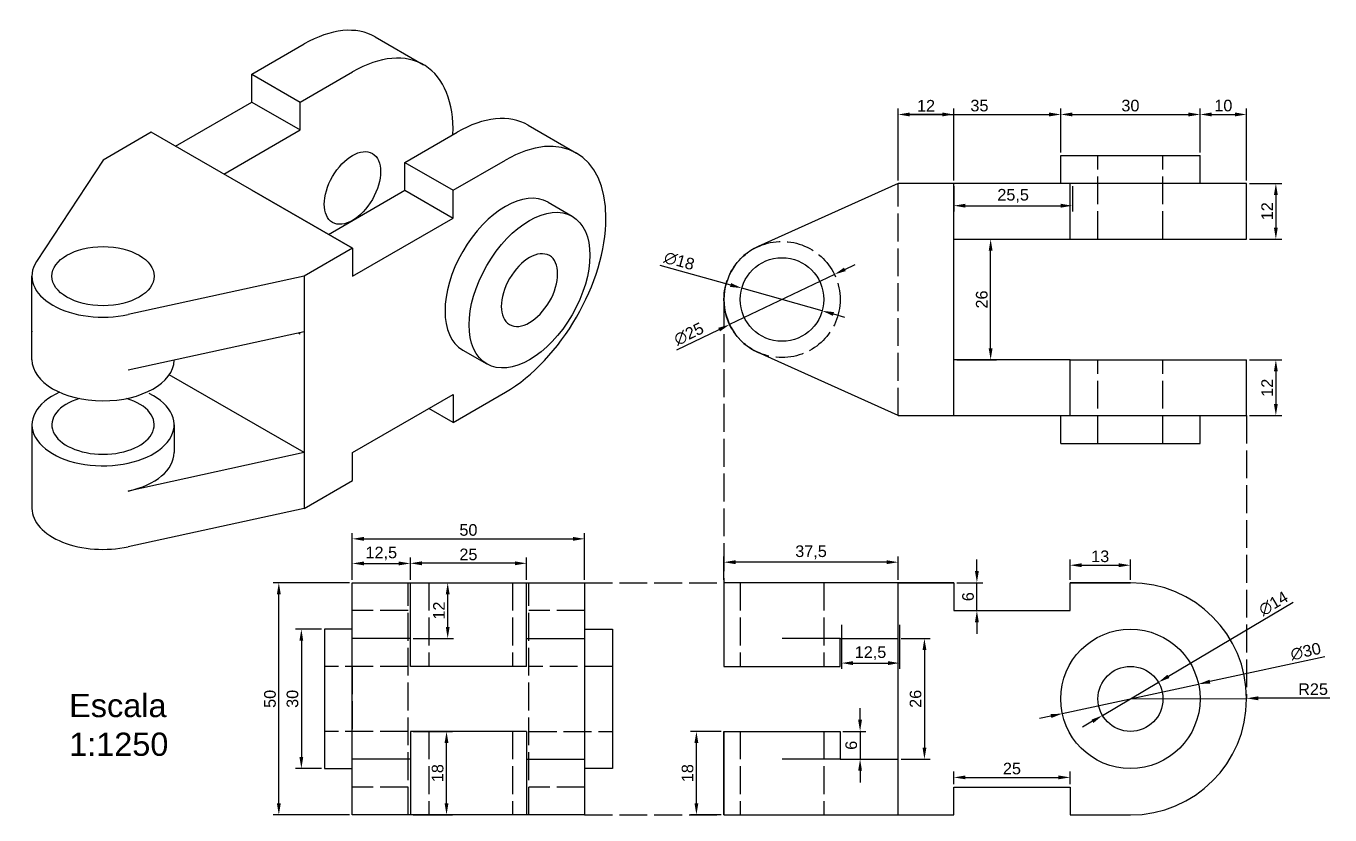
# Model space of a CAD drawing. Header units: millimetres. Extents: x 2547 to 3615, y 1484 to 1731.
# Drawn here: x 3334.7 to 3615.3, y 1525.8 to 1695.7 of the extents above; entities that cross this region are included whole.
import ezdxf

# ---------------------------------------------------------------- set-up
doc = ezdxf.new("R2010")
doc.units = ezdxf.units.MM
doc.header["$LTSCALE"] = 0.5
doc.linetypes.add('ACAD_ISO02W100', pattern=[15, 12, -3])
doc.layers.add('Cotas', color=90, linetype='Continuous')
doc.styles.get("Standard").update_dxf_attribs({"font": 'arial.ttf'})
doc.dimstyles.new('ISO-25', dxfattribs={"dimtxt": 2.5, "dimasz": 2.5, "dimexe": 1.25, "dimexo": 0.625, "dimtad": 1, "dimtxsty": 'Standard', "dimcen": 2.5, "dimadec": 0, "dimazin": 0, "dimtfac": 1, "dimtmove": 0, "dimatfit": 3, "dimfxl": 1, "dimarcsym": 0})

# ---------------------------------------------------------------- blocks, each defined once
blk = doc.blocks.new('*D33')
at = {"layer": 'Cotas', "color": 0, "lineweight": -2, "transparency": 16777216}
for p, q in [((3404.88, 1578.54), (3404.88, 1581.21)), ((3417.38, 1578.54), (3417.38, 1581.21)), ((3407.38, 1579.96), (3414.88, 1579.96))]:
    blk.add_line(p, q, dxfattribs=at)
at = {"layer": 'Cotas', "color": 0, "lineweight": 30, "transparency": 16777216}
for points in [[(3407.38, 1580.38), (3407.38, 1579.55), (3404.88, 1579.96)], [(3414.88, 1580.38), (3414.88, 1579.55), (3417.38, 1579.96)]]:
    blk.add_solid(points, dxfattribs=at)
at = {"layer": 'Defpoints', "color": 0, "lineweight": 30, "transparency": 16777216}
for p in [(3404.88, 1577.91), (3417.38, 1579.96), (3417.38, 1577.91)]:
    blk.add_point(p, dxfattribs=at)
at = {"layer": 'Cotas', "color": 0, "transparency": 16777216, "insert": (3411.13, 1582.09), "char_height": 2.5, "attachment_point": 5}
blk.add_mtext('12,5', dxfattribs=at)
blk = doc.blocks.new('*D35')
at = {"layer": 'Cotas', "color": 0, "lineweight": -2, "transparency": 16777216}
for p, q in [((3404.88, 1576.43), (3404.88, 1586.51)), ((3454.88, 1576.43), (3454.88, 1586.51)), ((3407.38, 1585.26), (3452.38, 1585.26))]:
    blk.add_line(p, q, dxfattribs=at)
at = {"layer": 'Cotas', "color": 0, "lineweight": 30, "transparency": 16777216}
for points in [[(3407.38, 1585.67), (3407.38, 1584.84), (3404.88, 1585.26)], [(3452.38, 1585.67), (3452.38, 1584.84), (3454.88, 1585.26)]]:
    blk.add_solid(points, dxfattribs=at)
at = {"layer": 'Defpoints', "color": 0, "lineweight": 30, "transparency": 16777216}
for p in [(3454.88, 1585.26), (3404.88, 1575.8), (3454.88, 1575.8)]:
    blk.add_point(p, dxfattribs=at)
at = {"layer": 'Cotas', "color": 0, "transparency": 16777216, "insert": (3429.88, 1587.16), "char_height": 2.5, "attachment_point": 5}
blk.add_mtext('50', dxfattribs=at)
blk = doc.blocks.new('*D36')
at = {"layer": 'Cotas', "color": 0, "lineweight": -2, "transparency": 16777216}
for p, q in [((3417.38, 1576.43), (3417.38, 1581.24)), ((3442.38, 1576.43), (3442.38, 1581.24)), ((3439.88, 1579.99), (3419.88, 1579.99))]:
    blk.add_line(p, q, dxfattribs=at)
at = {"layer": 'Cotas', "color": 0, "lineweight": 30, "transparency": 16777216}
for points in [[(3419.88, 1580.41), (3419.88, 1579.57), (3417.38, 1579.99)], [(3439.88, 1580.41), (3439.88, 1579.57), (3442.38, 1579.99)]]:
    blk.add_solid(points, dxfattribs=at)
at = {"layer": 'Defpoints', "color": 0, "lineweight": 30, "transparency": 16777216}
for p in [(3417.38, 1579.99), (3417.38, 1575.8), (3442.38, 1575.8)]:
    blk.add_point(p, dxfattribs=at)
at = {"layer": 'Cotas', "color": 0, "transparency": 16777216, "insert": (3429.88, 1581.89), "char_height": 2.5, "attachment_point": 5}
blk.add_mtext('25', dxfattribs=at)
blk = doc.blocks.new('*D37')
at = {"layer": 'Cotas', "color": 0, "lineweight": -2, "transparency": 16777216}
for p, q in [((3398.26, 1565.8), (3392.67, 1565.8)), ((3393.92, 1563.3), (3393.92, 1538.3)), ((3398.26, 1535.8), (3392.67, 1535.8))]:
    blk.add_line(p, q, dxfattribs=at)
at = {"layer": 'Cotas', "color": 0, "lineweight": 30, "transparency": 16777216}
for points in [[(3393.5, 1563.3), (3394.33, 1563.3), (3393.92, 1565.8)], [(3393.5, 1538.3), (3394.33, 1538.3), (3393.92, 1535.8)]]:
    blk.add_solid(points, dxfattribs=at)
at = {"layer": 'Defpoints', "color": 0, "lineweight": 30, "transparency": 16777216}
for p in [(3398.88, 1565.8), (3393.92, 1535.8), (3398.88, 1535.8)]:
    blk.add_point(p, dxfattribs=at)
at = {"layer": 'Cotas', "color": 0, "transparency": 16777216, "insert": (3392.01, 1550.8), "char_height": 2.5, "attachment_point": 5, "rotation": 90}
blk.add_mtext('30', dxfattribs=at)
blk = doc.blocks.new('*D38')
at = {"layer": 'Cotas', "color": 0, "lineweight": -2, "transparency": 16777216}
for p, q in [((3404.26, 1575.8), (3387.82, 1575.8)), ((3389.07, 1528.3), (3389.07, 1573.3)), ((3404.26, 1525.8), (3387.82, 1525.8))]:
    blk.add_line(p, q, dxfattribs=at)
at = {"layer": 'Cotas', "color": 0, "lineweight": 30, "transparency": 16777216}
for points in [[(3388.65, 1573.3), (3389.49, 1573.3), (3389.07, 1575.8)], [(3388.65, 1528.3), (3389.49, 1528.3), (3389.07, 1525.8)]]:
    blk.add_solid(points, dxfattribs=at)
at = {"layer": 'Defpoints', "color": 0, "lineweight": 30, "transparency": 16777216}
for p in [(3389.07, 1575.8), (3404.88, 1575.8), (3404.88, 1525.8)]:
    blk.add_point(p, dxfattribs=at)
at = {"layer": 'Cotas', "color": 0, "transparency": 16777216, "insert": (3387.17, 1550.8), "char_height": 2.5, "attachment_point": 5, "rotation": 90}
blk.add_mtext('50', dxfattribs=at)
blk = doc.blocks.new('*D39')
at = {"layer": 'Cotas', "color": 0, "lineweight": -2, "transparency": 16777216}
for p, q in [((3418.01, 1575.8), (3426.67, 1575.8)), ((3425.42, 1566.3), (3425.42, 1573.3)), ((3418.01, 1563.8), (3426.67, 1563.8))]:
    blk.add_line(p, q, dxfattribs=at)
at = {"layer": 'Cotas', "color": 0, "lineweight": 30, "transparency": 16777216}
for points in [[(3425.01, 1573.3), (3425.84, 1573.3), (3425.42, 1575.8)], [(3425.01, 1566.3), (3425.84, 1566.3), (3425.42, 1563.8)]]:
    blk.add_solid(points, dxfattribs=at)
at = {"layer": 'Defpoints', "color": 0, "lineweight": 30, "transparency": 16777216}
for p in [(3417.38, 1575.8), (3425.42, 1575.8), (3417.38, 1563.8)]:
    blk.add_point(p, dxfattribs=at)
at = {"layer": 'Cotas', "color": 0, "transparency": 16777216, "insert": (3423.54, 1569.8), "char_height": 2.5, "attachment_point": 5, "rotation": 90}
blk.add_mtext('12', dxfattribs=at)
blk = doc.blocks.new('*D40')
at = {"layer": 'Cotas', "color": 0, "lineweight": -2, "transparency": 16777216}
for p, q in [((3418.01, 1543.8), (3426.42, 1543.8)), ((3425.17, 1528.3), (3425.17, 1541.3)), ((3418.01, 1525.8), (3426.42, 1525.8))]:
    blk.add_line(p, q, dxfattribs=at)
at = {"layer": 'Cotas', "color": 0, "lineweight": 30, "transparency": 16777216}
for points in [[(3424.75, 1541.3), (3425.58, 1541.3), (3425.17, 1543.8)], [(3424.75, 1528.3), (3425.58, 1528.3), (3425.17, 1525.8)]]:
    blk.add_solid(points, dxfattribs=at)
at = {"layer": 'Defpoints', "color": 0, "lineweight": 30, "transparency": 16777216}
for p in [(3417.38, 1543.8), (3425.17, 1543.8), (3417.38, 1525.8)]:
    blk.add_point(p, dxfattribs=at)
at = {"layer": 'Cotas', "color": 0, "transparency": 16777216, "insert": (3423.26, 1534.8), "char_height": 2.5, "attachment_point": 5, "rotation": 90}
blk.add_mtext('18', dxfattribs=at)
blk = doc.blocks.new('*D45')
at = {"layer": 'Cotas', "color": 0, "lineweight": -2, "transparency": 16777216}
for p, q in [((3614.21, 1559.88), (3589.48, 1554.51)), ((3557.72, 1547.62), (3587.04, 1553.98)), ((3555.28, 1547.09), (3552.84, 1546.56))]:
    blk.add_line(p, q, dxfattribs=at)
at = {"layer": 'Cotas', "color": 0, "lineweight": 30, "transparency": 16777216}
for points in [[(3589.4, 1554.92), (3589.57, 1554.1), (3587.04, 1553.98)], [(3555.19, 1547.5), (3555.37, 1546.68), (3557.72, 1547.62)]]:
    blk.add_solid(points, dxfattribs=at)
at = {"layer": 'Defpoints', "color": 0, "lineweight": 30, "transparency": 16777216}
for p in [(3587.04, 1553.98), (3557.72, 1547.62)]:
    blk.add_point(p, dxfattribs=at)
at = {"layer": 'Cotas', "color": 0, "transparency": 16777216, "insert": (3610.11, 1561), "char_height": 2.5, "attachment_point": 5, "rotation": 12.2414}
blk.add_mtext('∅30', dxfattribs=at)
blk = doc.blocks.new('*D46')
at = {"layer": 'Cotas', "color": 0, "lineweight": -2, "transparency": 16777216}
for p, q in [((3572.38, 1550.8), (3597.38, 1550.91)), ((3615.32, 1550.98), (3599.88, 1550.92))]:
    blk.add_line(p, q, dxfattribs=at)
at = {"layer": 'Cotas', "color": 0, "lineweight": 30, "transparency": 16777216}
blk.add_solid([(3599.88, 1551.34), (3599.88, 1550.5), (3597.38, 1550.91)], dxfattribs=at)
at = {"layer": 'Defpoints', "color": 0, "lineweight": 30, "transparency": 16777216}
for p in [(3572.38, 1550.8), (3597.38, 1550.91)]:
    blk.add_point(p, dxfattribs=at)
at = {"layer": 'Cotas', "color": 0, "transparency": 16777216, "insert": (3611.7, 1552.87), "char_height": 2.5, "attachment_point": 5, "rotation": 0.2449}
blk.add_mtext('R25', dxfattribs=at)
blk = doc.blocks.new('*D47')
at = {"layer": 'Cotas', "color": 0, "lineweight": -2, "transparency": 16777216}
for p, q in [((3534.38, 1532.43), (3534.38, 1535.13)), ((3536.88, 1533.88), (3556.88, 1533.88)), ((3559.38, 1532.43), (3559.38, 1535.13))]:
    blk.add_line(p, q, dxfattribs=at)
at = {"layer": 'Cotas', "color": 0, "lineweight": 30, "transparency": 16777216}
for points in [[(3536.88, 1534.3), (3536.88, 1533.47), (3534.38, 1533.88)], [(3556.88, 1534.3), (3556.88, 1533.47), (3559.38, 1533.88)]]:
    blk.add_solid(points, dxfattribs=at)
at = {"layer": 'Defpoints', "color": 0, "lineweight": 30, "transparency": 16777216}
for p in [(3559.38, 1533.88), (3534.38, 1531.8), (3559.38, 1531.8)]:
    blk.add_point(p, dxfattribs=at)
at = {"layer": 'Cotas', "color": 0, "transparency": 16777216, "insert": (3546.88, 1535.78), "char_height": 2.5, "attachment_point": 5}
blk.add_mtext('25', dxfattribs=at)
blk = doc.blocks.new('*D48')
at = {"layer": 'Cotas', "color": 0, "lineweight": -2, "transparency": 16777216}
for p, q in [((3514.19, 1546.3), (3514.19, 1548.8)), ((3510.51, 1543.8), (3515.44, 1543.8)), ((3514.19, 1543.8), (3514.19, 1537.8)), ((3510.51, 1537.8), (3515.44, 1537.8)), ((3514.19, 1535.3), (3514.19, 1532.8))]:
    blk.add_line(p, q, dxfattribs=at)
at = {"layer": 'Cotas', "color": 0, "lineweight": 30, "transparency": 16777216}
for points in [[(3513.77, 1546.3), (3514.6, 1546.3), (3514.19, 1543.8)], [(3513.77, 1535.3), (3514.6, 1535.3), (3514.19, 1537.8)]]:
    blk.add_solid(points, dxfattribs=at)
at = {"layer": 'Defpoints', "color": 0, "lineweight": 30, "transparency": 16777216}
for p in [(3509.88, 1543.8), (3509.88, 1537.8), (3514.19, 1537.8)]:
    blk.add_point(p, dxfattribs=at)
at = {"layer": 'Cotas', "color": 0, "transparency": 16777216, "insert": (3512.29, 1540.8), "char_height": 2.5, "attachment_point": 5, "rotation": 90}
blk.add_mtext('6', dxfattribs=at)
blk = doc.blocks.new('*D49')
at = {"layer": 'Cotas', "color": 0, "lineweight": -2, "transparency": 16777216}
for p, q in [((3510.18, 1566.71), (3510.18, 1557.25)), ((3522.68, 1566.71), (3522.68, 1557.25)), ((3512.68, 1558.5), (3520.18, 1558.5))]:
    blk.add_line(p, q, dxfattribs=at)
at = {"layer": 'Cotas', "color": 0, "lineweight": 30, "transparency": 16777216}
for points in [[(3512.68, 1558.92), (3512.68, 1558.08), (3510.18, 1558.5)], [(3520.18, 1558.92), (3520.18, 1558.08), (3522.68, 1558.5)]]:
    blk.add_solid(points, dxfattribs=at)
at = {"layer": 'Defpoints', "color": 0, "lineweight": 30, "transparency": 16777216}
for p in [(3510.18, 1567.34), (3522.68, 1567.34), (3522.68, 1558.5)]:
    blk.add_point(p, dxfattribs=at)
at = {"layer": 'Cotas', "color": 0, "transparency": 16777216, "insert": (3516.43, 1560.63), "char_height": 2.5, "attachment_point": 5}
blk.add_mtext('12,5', dxfattribs=at)
blk = doc.blocks.new('*D50')
at = {"layer": 'Cotas', "color": 0, "lineweight": -2, "transparency": 16777216}
for p, q in [((3523.01, 1563.8), (3529.29, 1563.8)), ((3528.04, 1561.3), (3528.04, 1540.3)), ((3523.01, 1537.8), (3529.29, 1537.8))]:
    blk.add_line(p, q, dxfattribs=at)
at = {"layer": 'Cotas', "color": 0, "lineweight": 30, "transparency": 16777216}
for points in [[(3527.63, 1561.3), (3528.46, 1561.3), (3528.04, 1563.8)], [(3527.63, 1540.3), (3528.46, 1540.3), (3528.04, 1537.8)]]:
    blk.add_solid(points, dxfattribs=at)
at = {"layer": 'Defpoints', "color": 0, "lineweight": 30, "transparency": 16777216}
for p in [(3522.38, 1563.8), (3522.38, 1537.8), (3528.04, 1537.8)]:
    blk.add_point(p, dxfattribs=at)
at = {"layer": 'Cotas', "color": 0, "transparency": 16777216, "insert": (3526.14, 1550.8), "char_height": 2.5, "attachment_point": 5, "rotation": 90}
blk.add_mtext('26', dxfattribs=at)
blk = doc.blocks.new('*D51')
at = {"layer": 'Cotas', "color": 0, "lineweight": -2, "transparency": 16777216}
for p, q in [((3484.88, 1576.43), (3484.88, 1581.48)), ((3519.88, 1580.23), (3487.38, 1580.23)), ((3522.38, 1576.43), (3522.38, 1581.48))]:
    blk.add_line(p, q, dxfattribs=at)
at = {"layer": 'Cotas', "color": 0, "lineweight": 30, "transparency": 16777216}
for points in [[(3487.38, 1580.65), (3487.38, 1579.81), (3484.88, 1580.23)], [(3519.88, 1580.65), (3519.88, 1579.81), (3522.38, 1580.23)]]:
    blk.add_solid(points, dxfattribs=at)
at = {"layer": 'Defpoints', "color": 0, "lineweight": 30, "transparency": 16777216}
for p in [(3484.88, 1580.23), (3484.88, 1575.8), (3522.38, 1575.8)]:
    blk.add_point(p, dxfattribs=at)
at = {"layer": 'Cotas', "color": 0, "transparency": 16777216, "insert": (3503.63, 1582.36), "char_height": 2.5, "attachment_point": 5}
blk.add_mtext('37,5', dxfattribs=at)
blk = doc.blocks.new('*D54')
at = {"layer": 'Cotas', "color": 0, "lineweight": -2, "transparency": 16777216}
for p, q in [((3471.09, 1644.23), (3486.31, 1639.93)), ((3506.04, 1634.36), (3488.72, 1639.25)), ((3508.45, 1633.68), (3510.86, 1633))]:
    blk.add_line(p, q, dxfattribs=at)
at = {"layer": 'Cotas', "color": 0, "lineweight": 30, "transparency": 16777216}
for points in [[(3486.43, 1640.33), (3486.2, 1639.52), (3488.72, 1639.25)], [(3508.56, 1634.08), (3508.34, 1633.28), (3506.04, 1634.36)]]:
    blk.add_solid(points, dxfattribs=at)
at = {"layer": 'Defpoints', "color": 0, "lineweight": 30, "transparency": 16777216}
for p in [(3488.72, 1639.25), (3506.04, 1634.36)]:
    blk.add_point(p, dxfattribs=at)
at = {"layer": 'Cotas', "color": 0, "transparency": 16777216, "insert": (3475.26, 1645.1), "char_height": 2.5, "attachment_point": 5, "rotation": 344.2328}
blk.add_mtext('∅18', dxfattribs=at)
blk = doc.blocks.new('*D55')
at = {"layer": 'Cotas', "color": 0, "lineweight": -2, "transparency": 16777216}
for p, q in [((3508.66, 1642.2), (3486.11, 1631.4)), ((3510.91, 1643.28), (3513.16, 1644.36)), ((3474.77, 1625.97), (3483.85, 1630.32))]:
    blk.add_line(p, q, dxfattribs=at)
at = {"layer": 'Cotas', "color": 0, "lineweight": 30, "transparency": 16777216}
for points in [[(3510.73, 1643.66), (3511.09, 1642.91), (3508.66, 1642.2)], [(3483.67, 1630.7), (3484.03, 1629.94), (3486.11, 1631.4)]]:
    blk.add_solid(points, dxfattribs=at)
at = {"layer": 'Defpoints', "color": 0, "lineweight": 30, "transparency": 16777216}
for p in [(3508.66, 1642.2), (3486.11, 1631.4)]:
    blk.add_point(p, dxfattribs=at)
at = {"layer": 'Cotas', "color": 0, "transparency": 16777216, "insert": (3477.33, 1629.38), "char_height": 2.5, "attachment_point": 5, "rotation": 25.5986}
blk.add_mtext('∅25', dxfattribs=at)
blk = doc.blocks.new('*D59')
at = {"layer": 'Cotas', "color": 0, "lineweight": -2, "transparency": 16777216}
for p, q in [((3598.01, 1661.8), (3604.94, 1661.8)), ((3603.69, 1659.3), (3603.69, 1652.3)), ((3598.01, 1649.8), (3604.94, 1649.8))]:
    blk.add_line(p, q, dxfattribs=at)
at = {"layer": 'Cotas', "color": 0, "lineweight": 30, "transparency": 16777216}
for points in [[(3603.27, 1659.3), (3604.1, 1659.3), (3603.69, 1661.8)], [(3603.27, 1652.3), (3604.1, 1652.3), (3603.69, 1649.8)]]:
    blk.add_solid(points, dxfattribs=at)
at = {"layer": 'Defpoints', "color": 0, "lineweight": 30, "transparency": 16777216}
for p in [(3597.38, 1661.8), (3597.38, 1649.8), (3603.69, 1649.8)]:
    blk.add_point(p, dxfattribs=at)
at = {"layer": 'Cotas', "color": 0, "transparency": 16777216, "insert": (3601.81, 1655.8), "char_height": 2.5, "attachment_point": 5, "rotation": 90}
blk.add_mtext('12', dxfattribs=at)
blk = doc.blocks.new('*D60')
at = {"layer": 'Cotas', "color": 0, "lineweight": -2, "transparency": 16777216}
for p, q in [((3535.01, 1649.8), (3543.54, 1649.8)), ((3542.29, 1626.3), (3542.29, 1647.3)), ((3535.01, 1623.8), (3543.54, 1623.8))]:
    blk.add_line(p, q, dxfattribs=at)
at = {"layer": 'Cotas', "color": 0, "lineweight": 30, "transparency": 16777216}
for points in [[(3541.87, 1647.3), (3542.71, 1647.3), (3542.29, 1649.8)], [(3541.87, 1626.3), (3542.71, 1626.3), (3542.29, 1623.8)]]:
    blk.add_solid(points, dxfattribs=at)
at = {"layer": 'Defpoints', "color": 0, "lineweight": 30, "transparency": 16777216}
for p in [(3534.38, 1649.8), (3542.29, 1649.8), (3534.38, 1623.8)]:
    blk.add_point(p, dxfattribs=at)
at = {"layer": 'Cotas', "color": 0, "transparency": 16777216, "insert": (3540.39, 1636.8), "char_height": 2.5, "attachment_point": 5, "rotation": 90}
blk.add_mtext('26', dxfattribs=at)
blk = doc.blocks.new('*D61')
at = {"layer": 'Cotas', "color": 0, "lineweight": -2, "transparency": 16777216}
for p, q in [((3598.01, 1623.8), (3604.94, 1623.8)), ((3603.69, 1621.3), (3603.69, 1614.3)), ((3598.01, 1611.8), (3604.94, 1611.8))]:
    blk.add_line(p, q, dxfattribs=at)
at = {"layer": 'Cotas', "color": 0, "lineweight": 30, "transparency": 16777216}
for points in [[(3603.27, 1621.3), (3604.1, 1621.3), (3603.69, 1623.8)], [(3603.27, 1614.3), (3604.1, 1614.3), (3603.69, 1611.8)]]:
    blk.add_solid(points, dxfattribs=at)
at = {"layer": 'Defpoints', "color": 0, "lineweight": 30, "transparency": 16777216}
for p in [(3597.38, 1623.8), (3597.38, 1611.8), (3603.69, 1611.8)]:
    blk.add_point(p, dxfattribs=at)
at = {"layer": 'Cotas', "color": 0, "transparency": 16777216, "insert": (3601.81, 1617.8), "char_height": 2.5, "attachment_point": 5, "rotation": 90}
blk.add_mtext('12', dxfattribs=at)
blk = doc.blocks.new('*D62')
at = {"layer": 'Cotas', "color": 0, "lineweight": -2, "transparency": 16777216}
for p, q in [((3559.38, 1576.43), (3559.38, 1580.83)), ((3572.38, 1576.43), (3572.38, 1580.83)), ((3561.88, 1579.58), (3569.88, 1579.58))]:
    blk.add_line(p, q, dxfattribs=at)
at = {"layer": 'Cotas', "color": 0, "lineweight": 30, "transparency": 16777216}
for points in [[(3561.88, 1579.99), (3561.88, 1579.16), (3559.38, 1579.58)], [(3569.88, 1579.99), (3569.88, 1579.16), (3572.38, 1579.58)]]:
    blk.add_solid(points, dxfattribs=at)
at = {"layer": 'Defpoints', "color": 0, "lineweight": 30, "transparency": 16777216}
for p in [(3572.38, 1579.58), (3559.38, 1575.8), (3572.38, 1575.8)]:
    blk.add_point(p, dxfattribs=at)
at = {"layer": 'Cotas', "color": 0, "transparency": 16777216, "insert": (3565.88, 1581.48), "char_height": 2.5, "attachment_point": 5}
blk.add_mtext('13', dxfattribs=at)
blk = doc.blocks.new('*D63')
at = {"layer": 'Cotas', "color": 0, "lineweight": -2, "transparency": 16777216}
for p, q in [((3539.33, 1578.3), (3539.33, 1580.8)), ((3535.01, 1575.8), (3540.58, 1575.8)), ((3539.33, 1569.8), (3539.33, 1575.8)), ((3535.01, 1569.8), (3540.58, 1569.8)), ((3539.33, 1567.3), (3539.33, 1564.8))]:
    blk.add_line(p, q, dxfattribs=at)
at = {"layer": 'Cotas', "color": 0, "lineweight": 30, "transparency": 16777216}
for points in [[(3538.92, 1578.3), (3539.75, 1578.3), (3539.33, 1575.8)], [(3538.92, 1567.3), (3539.75, 1567.3), (3539.33, 1569.8)]]:
    blk.add_solid(points, dxfattribs=at)
at = {"layer": 'Defpoints', "color": 0, "lineweight": 30, "transparency": 16777216}
for p in [(3534.38, 1575.8), (3539.33, 1575.8), (3534.38, 1569.8)]:
    blk.add_point(p, dxfattribs=at)
at = {"layer": 'Cotas', "color": 0, "transparency": 16777216, "insert": (3537.43, 1572.8), "char_height": 2.5, "attachment_point": 5, "rotation": 90}
blk.add_mtext('6', dxfattribs=at)
blk = doc.blocks.new('*D64')
at = {"layer": 'Cotas', "color": 0, "lineweight": -2, "transparency": 16777216}
for p, q in [((3484.26, 1543.8), (3477.71, 1543.8)), ((3478.96, 1528.3), (3478.96, 1541.3)), ((3484.26, 1525.8), (3477.71, 1525.8))]:
    blk.add_line(p, q, dxfattribs=at)
at = {"layer": 'Cotas', "color": 0, "lineweight": 30, "transparency": 16777216}
for points in [[(3478.54, 1541.3), (3479.37, 1541.3), (3478.96, 1543.8)], [(3478.54, 1528.3), (3479.37, 1528.3), (3478.96, 1525.8)]]:
    blk.add_solid(points, dxfattribs=at)
at = {"layer": 'Defpoints', "color": 0, "lineweight": 30, "transparency": 16777216}
for p in [(3478.96, 1543.8), (3484.88, 1543.8), (3484.88, 1525.8)]:
    blk.add_point(p, dxfattribs=at)
at = {"layer": 'Cotas', "color": 0, "transparency": 16777216, "insert": (3477.06, 1534.8), "char_height": 2.5, "attachment_point": 5, "rotation": 90}
blk.add_mtext('18', dxfattribs=at)
blk = doc.blocks.new('*D65')
at = {"layer": 'Cotas', "color": 0, "lineweight": -2, "transparency": 16777216}
for p, q in [((3607.42, 1571.55), (3580.56, 1555.64)), ((3566.36, 1547.23), (3578.41, 1554.37)), ((3564.21, 1545.96), (3562.06, 1544.69))]:
    blk.add_line(p, q, dxfattribs=at)
at = {"layer": 'Cotas', "color": 0, "lineweight": 30, "transparency": 16777216}
for points in [[(3580.34, 1556), (3580.77, 1555.28), (3578.41, 1554.37)], [(3564, 1546.32), (3564.42, 1545.6), (3566.36, 1547.23)]]:
    blk.add_solid(points, dxfattribs=at)
at = {"layer": 'Defpoints', "color": 0, "lineweight": 30, "transparency": 16777216}
for p in [(3578.41, 1554.37), (3566.36, 1547.23)]:
    blk.add_point(p, dxfattribs=at)
at = {"layer": 'Cotas', "color": 0, "transparency": 16777216, "insert": (3603.17, 1571.32), "char_height": 2.5, "attachment_point": 5, "rotation": 30.6275}
blk.add_mtext('∅14', dxfattribs=at)
blk = doc.blocks.new('*D68')
at = {"layer": 'Cotas', "color": 0, "lineweight": -2, "transparency": 16777216}
for p, q in [((3522.38, 1662.43), (3522.38, 1677.9)), ((3531.88, 1676.65), (3524.88, 1676.65)), ((3534.38, 1662.43), (3534.38, 1677.9))]:
    blk.add_line(p, q, dxfattribs=at)
at = {"layer": 'Cotas', "color": 0, "lineweight": 30, "transparency": 16777216}
for points in [[(3524.88, 1677.07), (3524.88, 1676.23), (3522.38, 1676.65)], [(3531.88, 1677.07), (3531.88, 1676.23), (3534.38, 1676.65)]]:
    blk.add_solid(points, dxfattribs=at)
at = {"layer": 'Defpoints', "color": 0, "lineweight": 30, "transparency": 16777216}
for p in [(3522.38, 1676.65), (3522.38, 1661.8), (3534.38, 1661.8)]:
    blk.add_point(p, dxfattribs=at)
at = {"layer": 'Cotas', "color": 0, "transparency": 16777216, "insert": (3528.38, 1678.53), "char_height": 2.5, "attachment_point": 5}
blk.add_mtext('12', dxfattribs=at)
blk = doc.blocks.new('*D69')
at = {"layer": 'Cotas', "color": 0, "lineweight": -2, "transparency": 16777216}
for p, q in [((3522.38, 1662.43), (3522.38, 1677.9)), ((3524.88, 1676.65), (3554.88, 1676.65)), ((3557.38, 1668.43), (3557.38, 1677.9))]:
    blk.add_line(p, q, dxfattribs=at)
at = {"layer": 'Cotas', "color": 0, "lineweight": 30, "transparency": 16777216}
for points in [[(3524.88, 1677.07), (3524.88, 1676.23), (3522.38, 1676.65)], [(3554.88, 1677.07), (3554.88, 1676.23), (3557.38, 1676.65)]]:
    blk.add_solid(points, dxfattribs=at)
at = {"layer": 'Defpoints', "color": 0, "lineweight": 30, "transparency": 16777216}
for p in [(3557.38, 1676.65), (3557.38, 1667.8), (3522.38, 1661.8)]:
    blk.add_point(p, dxfattribs=at)
at = {"layer": 'Cotas', "color": 0, "transparency": 16777216, "insert": (3539.88, 1678.55), "char_height": 2.5, "attachment_point": 5}
blk.add_mtext('35', dxfattribs=at)
blk = doc.blocks.new('*D70')
at = {"layer": 'Cotas', "color": 0, "lineweight": -2, "transparency": 16777216}
for p, q in [((3557.38, 1668.43), (3557.38, 1677.9)), ((3559.88, 1676.65), (3584.88, 1676.65)), ((3587.38, 1668.43), (3587.38, 1677.9))]:
    blk.add_line(p, q, dxfattribs=at)
at = {"layer": 'Cotas', "color": 0, "lineweight": 30, "transparency": 16777216}
for points in [[(3559.88, 1677.07), (3559.88, 1676.23), (3557.38, 1676.65)], [(3584.88, 1677.07), (3584.88, 1676.23), (3587.38, 1676.65)]]:
    blk.add_solid(points, dxfattribs=at)
at = {"layer": 'Defpoints', "color": 0, "lineweight": 30, "transparency": 16777216}
for p in [(3587.38, 1676.65), (3557.38, 1667.8), (3587.38, 1667.8)]:
    blk.add_point(p, dxfattribs=at)
at = {"layer": 'Cotas', "color": 0, "transparency": 16777216, "insert": (3572.38, 1678.55), "char_height": 2.5, "attachment_point": 5}
blk.add_mtext('30', dxfattribs=at)
blk = doc.blocks.new('*D71')
at = {"layer": 'Cotas', "color": 0, "lineweight": -2, "transparency": 16777216}
for p, q in [((3587.38, 1668.43), (3587.38, 1677.9)), ((3589.88, 1676.65), (3594.88, 1676.65)), ((3597.38, 1662.43), (3597.38, 1677.9))]:
    blk.add_line(p, q, dxfattribs=at)
at = {"layer": 'Cotas', "color": 0, "lineweight": 30, "transparency": 16777216}
for points in [[(3589.88, 1677.07), (3589.88, 1676.23), (3587.38, 1676.65)], [(3594.88, 1677.07), (3594.88, 1676.23), (3597.38, 1676.65)]]:
    blk.add_solid(points, dxfattribs=at)
at = {"layer": 'Defpoints', "color": 0, "lineweight": 30, "transparency": 16777216}
for p in [(3597.38, 1676.65), (3587.38, 1667.8), (3597.38, 1661.8)]:
    blk.add_point(p, dxfattribs=at)
at = {"layer": 'Cotas', "color": 0, "transparency": 16777216, "insert": (3592.38, 1678.55), "char_height": 2.5, "attachment_point": 5}
blk.add_mtext('10', dxfattribs=at)
blk = doc.blocks.new('*D72')
at = {"layer": 'Cotas', "color": 0, "lineweight": -2, "transparency": 16777216}
for p, q in [((3534.38, 1661.18), (3534.38, 1655.75)), ((3559.88, 1661.18), (3559.88, 1655.75)), ((3536.88, 1657), (3557.38, 1657))]:
    blk.add_line(p, q, dxfattribs=at)
at = {"layer": 'Cotas', "color": 0, "lineweight": 30, "transparency": 16777216}
for points in [[(3536.88, 1657.42), (3536.88, 1656.58), (3534.38, 1657)], [(3557.38, 1657.42), (3557.38, 1656.58), (3559.88, 1657)]]:
    blk.add_solid(points, dxfattribs=at)
at = {"layer": 'Defpoints', "color": 0, "lineweight": 30, "transparency": 16777216}
for p in [(3534.38, 1661.8), (3559.88, 1661.8), (3559.88, 1657)]:
    blk.add_point(p, dxfattribs=at)
at = {"layer": 'Cotas', "color": 0, "transparency": 16777216, "insert": (3547.13, 1659.13), "char_height": 2.5, "attachment_point": 5}
blk.add_mtext('25,5', dxfattribs=at)

msp = doc.modelspace()

# ---------------------------------------------------------------- linework, layer by layer
for p, q in [((3409.84, 1693.343), (3420.232, 1687.343)), ((3383.272, 1685.326), (3394.53, 1691.826)), ((3383.272, 1679.326), (3383.272, 1685.326)), ((3383.272, 1685.326), (3393.664, 1679.326)), ((3393.664, 1679.326), (3404.923, 1685.826)), ((3366.818, 1669.826), (3383.272, 1679.326)), ((3383.272, 1679.326), (3393.664, 1673.326)), ((3393.664, 1673.326), (3393.664, 1679.326)), ((3361.621, 1672.826), (3351.229, 1666.826)), ((3404.923, 1647.826), (3361.621, 1672.826)), ((3377.21, 1663.826), (3393.664, 1673.326)), ((3416.181, 1666.326), (3427.439, 1672.826)), ((3442.749, 1674.343), (3453.141, 1668.343)), ((3351.229, 1666.826), (3336.909, 1644.951)), ((3416.181, 1660.326), (3416.181, 1666.326)), ((3416.181, 1666.326), (3426.573, 1660.326)), ((3426.573, 1660.326), (3437.832, 1666.826)), ((3383.272, 1660.326), (3404.923, 1647.826)), ((3399.727, 1650.826), (3416.181, 1660.326)), ((3416.181, 1660.326), (3426.573, 1654.326)), ((3426.573, 1654.326), (3426.573, 1660.326)), ((3447.017, 1657.736), (3452.213, 1654.736)), ((3404.923, 1641.826), (3426.573, 1654.326)), ((3404.923, 1647.826), (3394.53, 1641.826)), ((3404.923, 1647.826), (3404.923, 1641.826)), ((3335.92, 1623.828), (3335.92, 1641.825)), ((3394.53, 1641.826), (3356.642, 1633.558)), ((3394.53, 1641.826), (3394.53, 1591.826)), ((3394.53, 1641.826), (3394.53, 1629.826)), ((3394.53, 1641.826), (3394.53, 1629.826)), ((3394.53, 1629.826), (3356.642, 1621.558)), ((3393.664, 1629.326), (3393.273, 1629.552)), ((3428.646, 1625.916), (3433.842, 1622.916)), ((3394.53, 1603.826), (3365.481, 1620.598)), ((3426.573, 1610.326), (3437.832, 1616.826)), ((3404.923, 1603.826), (3426.573, 1616.326)), ((3426.573, 1616.326), (3426.573, 1610.326)), ((3426.573, 1610.326), (3421.377, 1613.326)), ((3335.92, 1609.826), (3335.92, 1591.826)), ((3366.538, 1609.826), (3366.538, 1603.826)), ((3394.53, 1603.826), (3356.642, 1595.558)), ((3404.923, 1597.826), (3404.923, 1603.826)), ((3394.53, 1591.826), (3404.923, 1597.826)), ((3394.53, 1591.826), (3356.642, 1583.558))]:
    msp.add_line(p, q)
at = {"lineweight": 30}
for p, q in [((3557.382, 1661.801), (3557.382, 1667.801)), ((3557.382, 1667.801), (3587.382, 1667.801)), ((3587.382, 1661.801), (3587.382, 1667.801)), ((3522.382, 1661.801), (3492.239, 1648.194)), ((3597.382, 1661.801), (3522.382, 1661.801)), ((3534.382, 1611.801), (3534.382, 1661.801)), ((3559.382, 1649.801), (3559.382, 1661.801)), ((3597.382, 1649.801), (3597.382, 1661.801)), ((3534.382, 1649.801), (3597.382, 1649.801)), ((3522.382, 1611.801), (3492.239, 1625.408)), ((3559.382, 1623.801), (3534.382, 1623.801)), ((3559.382, 1611.801), (3559.382, 1623.801)), ((3559.382, 1623.801), (3597.382, 1623.801)), ((3597.382, 1611.801), (3597.382, 1623.801)), ((3522.382, 1611.801), (3597.382, 1611.801)), ((3534.382, 1611.801), (3559.382, 1611.801)), ((3557.382, 1605.801), (3557.382, 1611.801)), ((3587.382, 1605.801), (3587.382, 1611.801)), ((3557.382, 1605.801), (3587.382, 1605.801)), ((3404.882, 1575.801), (3454.882, 1575.801)), ((3404.882, 1525.801), (3404.882, 1575.801)), ((3417.382, 1563.801), (3417.382, 1575.801)), ((3442.382, 1557.801), (3442.382, 1575.801)), ((3454.882, 1575.801), (3454.882, 1525.801)), ((3484.882, 1575.801), (3484.882, 1557.801)), ((3484.882, 1575.801), (3484.882, 1557.801)), ((3534.382, 1575.801), (3484.882, 1575.801)), ((3522.382, 1525.801), (3522.382, 1575.801)), ((3522.382, 1575.801), (3534.382, 1575.801)), ((3534.382, 1575.801), (3534.382, 1569.801)), ((3572.382, 1575.801), (3559.382, 1575.801)), ((3559.382, 1569.801), (3559.382, 1575.801)), ((3559.382, 1575.801), (3572.382, 1575.801)), ((3534.382, 1569.801), (3559.382, 1569.801)), ((3404.882, 1565.801), (3398.882, 1565.801)), ((3398.882, 1565.801), (3398.882, 1535.801)), ((3417.382, 1563.801), (3404.882, 1563.801)), ((3417.382, 1557.801), (3417.382, 1563.801)), ((3417.382, 1557.801), (3417.382, 1563.801)), ((3442.382, 1557.801), (3442.382, 1563.801)), ((3442.382, 1563.801), (3454.882, 1563.801)), ((3454.882, 1565.801), (3460.882, 1565.801)), ((3460.882, 1565.801), (3460.882, 1535.801)), ((3509.882, 1563.801), (3497.382, 1563.801)), ((3509.882, 1557.801), (3509.882, 1563.801)), ((3509.882, 1563.801), (3522.382, 1563.801)), ((3442.382, 1557.801), (3417.382, 1557.801)), ((3484.882, 1557.801), (3509.882, 1557.801)), ((3442.382, 1543.801), (3417.382, 1543.801)), ((3417.382, 1543.801), (3417.382, 1537.801)), ((3417.382, 1543.801), (3417.382, 1537.801)), ((3442.382, 1543.801), (3442.382, 1525.801)), ((3442.382, 1543.801), (3442.382, 1537.801)), ((3484.882, 1525.801), (3484.882, 1543.801)), ((3484.882, 1543.801), (3509.882, 1543.801)), ((3484.882, 1543.801), (3484.882, 1525.801)), ((3509.882, 1543.801), (3509.882, 1537.801)), ((3398.882, 1535.801), (3404.882, 1535.801)), ((3417.382, 1537.801), (3404.882, 1537.801)), ((3417.382, 1537.801), (3417.382, 1525.801)), ((3442.382, 1537.801), (3454.882, 1537.801)), ((3460.882, 1535.801), (3454.882, 1535.801)), ((3509.882, 1537.801), (3497.382, 1537.801)), ((3509.882, 1537.801), (3522.382, 1537.801)), ((3534.382, 1525.801), (3534.382, 1531.801)), ((3534.382, 1531.801), (3559.382, 1531.801)), ((3559.382, 1531.801), (3559.382, 1525.801)), ((3449.882, 1525.801), (3404.882, 1525.801)), ((3454.882, 1525.801), (3449.882, 1525.801)), ((3484.882, 1525.801), (3534.382, 1525.801)), ((3484.882, 1525.801), (3522.382, 1525.801)), ((3522.382, 1525.801), (3534.382, 1525.801)), ((3559.382, 1525.801), (3572.382, 1525.801)), ((3559.382, 1525.801), (3572.382, 1525.801))]:
    msp.add_line(p, q, dxfattribs=at)
at = {"linetype": 'ACAD_ISO02W100'}
for p, q in [((3565.382, 1649.801), (3565.382, 1667.801)), ((3579.382, 1649.801), (3579.382, 1667.801)), ((3522.382, 1611.801), (3522.382, 1661.801)), ((3484.882, 1636.801), (3484.882, 1575.801)), ((3565.382, 1605.801), (3565.382, 1623.801)), ((3579.382, 1605.801), (3579.382, 1623.801)), ((3597.382, 1611.801), (3597.382, 1550.801)), ((3416.882, 1525.801), (3416.882, 1575.801)), ((3421.382, 1575.801), (3421.382, 1557.801)), ((3439.382, 1575.801), (3439.382, 1557.801)), ((3442.882, 1525.801), (3442.882, 1575.801)), ((3454.882, 1575.801), (3484.882, 1575.801)), ((3488.382, 1575.801), (3488.382, 1557.801)), ((3506.382, 1575.801), (3506.382, 1557.801)), ((3416.882, 1569.801), (3404.882, 1569.801)), ((3454.882, 1569.801), (3442.882, 1569.801)), ((3416.882, 1557.801), (3398.882, 1557.801)), ((3404.882, 1557.801), (3404.882, 1543.801)), ((3460.882, 1557.801), (3442.882, 1557.801)), ((3416.882, 1543.801), (3398.882, 1543.801)), ((3421.382, 1543.801), (3421.382, 1525.801)), ((3439.382, 1543.801), (3439.382, 1525.801)), ((3442.882, 1543.801), (3460.882, 1543.801)), ((3488.382, 1543.801), (3488.382, 1525.801)), ((3506.382, 1543.801), (3506.382, 1525.801)), ((3416.882, 1531.801), (3404.882, 1531.801)), ((3454.882, 1531.801), (3442.882, 1531.801)), ((3534.382, 1531.801), (3534.382, 1531.801)), ((3534.382, 1531.801), (3534.382, 1531.801)), ((3534.382, 1531.801), (3534.382, 1531.801)), ((3454.882, 1525.801), (3484.882, 1525.801))]:
    msp.add_line(p, q, dxfattribs=at)
msp.add_circle((3497.382, 1636.801), 12.5, dxfattribs=at)
at = {"lineweight": 30}
for centre, radius in [((3497.382, 1636.801), 9), ((3572.382, 1550.801), 15), ((3572.382, 1550.801), 7)]:
    msp.add_circle(centre, radius, dxfattribs=at)
for centre, radius, start, end in [((3497.382, 1636.801), 12.5, 114.29519, 245.70481), ((3572.382, 1550.801), 25, 270, 90)]:
    msp.add_arc(centre, radius, start, end, dxfattribs=at)
for centre, major_axis, start_param, end_param in [((3394.53, 1666.826), (-15.309, -26.517), 3.1415927, 3.9269908), ((3404.923, 1660.826), (-15.309, -26.517), 2.3161838, 3.9269908), ((3427.439, 1647.826), (-15.309, -26.517), 3.1415927, 3.9269908), ((3437.832, 1641.826), (-15.309, -26.517), 0.7853982, 3.9269908), ((3437.832, 1641.826), (-9.186, -15.91), 3.1415927, 6.2831853), ((3351.229, 1641.826), (-15.309, 0), 5.9218182, 8.2153488), ((3351.229, 1629.826), (-15.309, 0), 6.2647738, 6.2833969), ((3351.229, 1623.826), (-15.309, 0), 6.2829422, 9.4124911), ((3351.229, 1609.826), (-15.309, 0), 5.3691735, 10.2886482), ((3351.229, 1609.826), (-11.023, 0), 5.1884784, 10.5194848), ((3351.229, 1603.826), (-15.309, 0), 8.2153488, 9.424778), ((3351.229, 1591.826), (-15.309, 0), 6.2831853, 8.2153488)]:
    msp.add_ellipse(centre, major_axis=major_axis, ratio=0.5773503, start_param=start_param, end_param=end_param)
for centre, major_axis in [((3404.923, 1660.826), (-4.287, -7.425)), ((3443.028, 1638.826), (-9.186, -15.91)), ((3351.229, 1641.826), (-11.023, 0))]:
    msp.add_ellipse(centre, major_axis=major_axis, ratio=0.5773503)
at = {"extrusion": (0, 0, -1)}
msp.add_ellipse((3443.028, 1638.826), major_axis=(-4.287, -7.425), ratio=0.5773503, dxfattribs=at)

# ---------------------------------------------------------------- texts
at = {"layer": 'Cotas', "insert": (3343.936, 1551.863), "char_height": 5, "attachment_point": 1}
msp.add_mtext_dynamic_manual_height_columns('Escala\\P1:1250', width=33.00182, gutter_width=12.5, heights=[0], dxfattribs=at)

# ---------------------------------------------------------------- dimensions: what is measured, and where the dimension line sits
at = {"layer": 'Cotas'}
for base, p1, p2, picture, middle in [((3557.382, 1676.651), (3522.382, 1661.801), (3557.382, 1667.801), '*D69', (3539.882, 1678.553)), ((3587.382, 1676.651), (3557.382, 1667.801), (3587.382, 1667.801), '*D70', (3572.382, 1678.553)), ((3597.382, 1676.651), (3587.382, 1667.801), (3597.382, 1661.801), '*D71', (3592.382, 1678.552))]:
    dim = msp.add_linear_dim(base=base, p1=p1, p2=p2, dimstyle='ISO-25', override={"dimtmove": 1}, dxfattribs=at)
    dim.commit()
    dim.dimension.update_dxf_attribs({"geometry": picture, "text_midpoint": middle})
for base, p1, p2, picture, middle in [((3522.382, 1676.651), (3534.382, 1661.801), (3522.382, 1661.801), '*D68', (3528.382, 1678.531)), ((3559.882, 1657), (3534.382, 1661.801), (3559.882, 1661.801), '*D72', (3547.132, 1659.127)), ((3454.882, 1585.255), (3404.882, 1575.801), (3454.882, 1575.801), '*D35', (3429.882, 1587.156)), ((3417.382, 1579.964), (3404.882, 1577.914), (3417.382, 1577.914), '*D33', (3411.132, 1582.091)), ((3417.382, 1579.992), (3442.382, 1575.801), (3417.382, 1575.801), '*D36', (3429.882, 1581.893)), ((3484.882, 1580.229), (3522.382, 1575.801), (3484.882, 1575.801), '*D51', (3503.632, 1582.357)), ((3572.382, 1579.577), (3559.382, 1575.801), (3572.382, 1575.801), '*D62', (3565.882, 1581.479)), ((3522.677, 1558.499), (3510.177, 1567.339), (3522.677, 1567.339), '*D49', (3516.427, 1560.627)), ((3559.382, 1533.883), (3534.382, 1531.801), (3559.382, 1531.801), '*D47', (3546.882, 1535.785))]:
    dim = msp.add_linear_dim(base=base, p1=p1, p2=p2, dimstyle='ISO-25', dxfattribs=at)
    dim.commit()
    dim.dimension.update_dxf_attribs({"geometry": picture, "text_midpoint": middle})
for base, p1, p2, picture, middle in [((3603.688, 1649.801), (3597.382, 1661.801), (3597.382, 1649.801), '*D59', (3601.808, 1655.801)), ((3542.291, 1649.801), (3534.382, 1623.801), (3534.382, 1649.801), '*D60', (3540.389, 1636.801)), ((3603.688, 1611.801), (3597.382, 1623.801), (3597.382, 1611.801), '*D61', (3601.808, 1617.801)), ((3539.333, 1575.801), (3534.382, 1569.801), (3534.382, 1575.801), '*D63', (3537.432, 1572.801)), ((3389.071, 1575.801), (3404.882, 1525.801), (3404.882, 1575.801), '*D38', (3387.17, 1550.801)), ((3425.423, 1575.801), (3417.382, 1563.801), (3417.382, 1575.801), '*D39', (3423.543, 1569.801)), ((3393.917, 1535.801), (3398.882, 1565.801), (3398.882, 1535.801), '*D37', (3392.015, 1550.801)), ((3528.043, 1537.801), (3522.382, 1563.801), (3522.382, 1537.801), '*D50', (3526.141, 1550.801)), ((3514.187, 1537.801), (3509.882, 1543.801), (3509.882, 1537.801), '*D48', (3512.285, 1540.801)), ((3425.166, 1543.801), (3417.382, 1525.801), (3417.382, 1543.801), '*D40', (3423.264, 1534.801)), ((3478.958, 1543.801), (3484.882, 1525.801), (3484.882, 1543.801), '*D64', (3477.057, 1534.801))]:
    dim = msp.add_linear_dim(base=base, p1=p1, p2=p2, angle=90, dimstyle='ISO-25', dxfattribs=at)
    dim.commit()
    dim.dimension.update_dxf_attribs({"geometry": picture, "text_midpoint": middle})
for p1, p2, picture, middle in [((3506.044, 1634.355), (3488.721, 1639.246), '*D54', (3474.721, 1643.199)), ((3566.359, 1547.235), (3578.406, 1554.367), '*D65', (3604.179, 1569.626)), ((3557.723, 1547.62), (3587.041, 1553.981), '*D45', (3610.523, 1559.076))]:
    dim = msp.add_diameter_dim_2p(p1=p1, p2=p2, dimstyle='ISO-25', dxfattribs=at)
    dim.commit()
    dim.dimension.update_dxf_attribs({"geometry": picture, "text_midpoint": middle, "dimtype": 163})
dim = msp.add_diameter_dim_2p(p1=(3508.655, 1642.202), p2=(3486.109, 1631.4), dimstyle='ISO-25', dxfattribs=at)
dim.commit()
dim.dimension.update_dxf_attribs({"geometry": '*D55', "text_midpoint": (3477.335, 1629.382)})
dim = msp.add_radius_dim(center=(3572.382, 1550.801), mpoint=(3597.382, 1550.908), dimstyle='ISO-25', dxfattribs=at)
dim.commit()
dim.dimension.update_dxf_attribs({"geometry": '*D46', "text_midpoint": (3611.703, 1550.969), "dimtype": 164})

doc.saveas('drawing.dxf')
